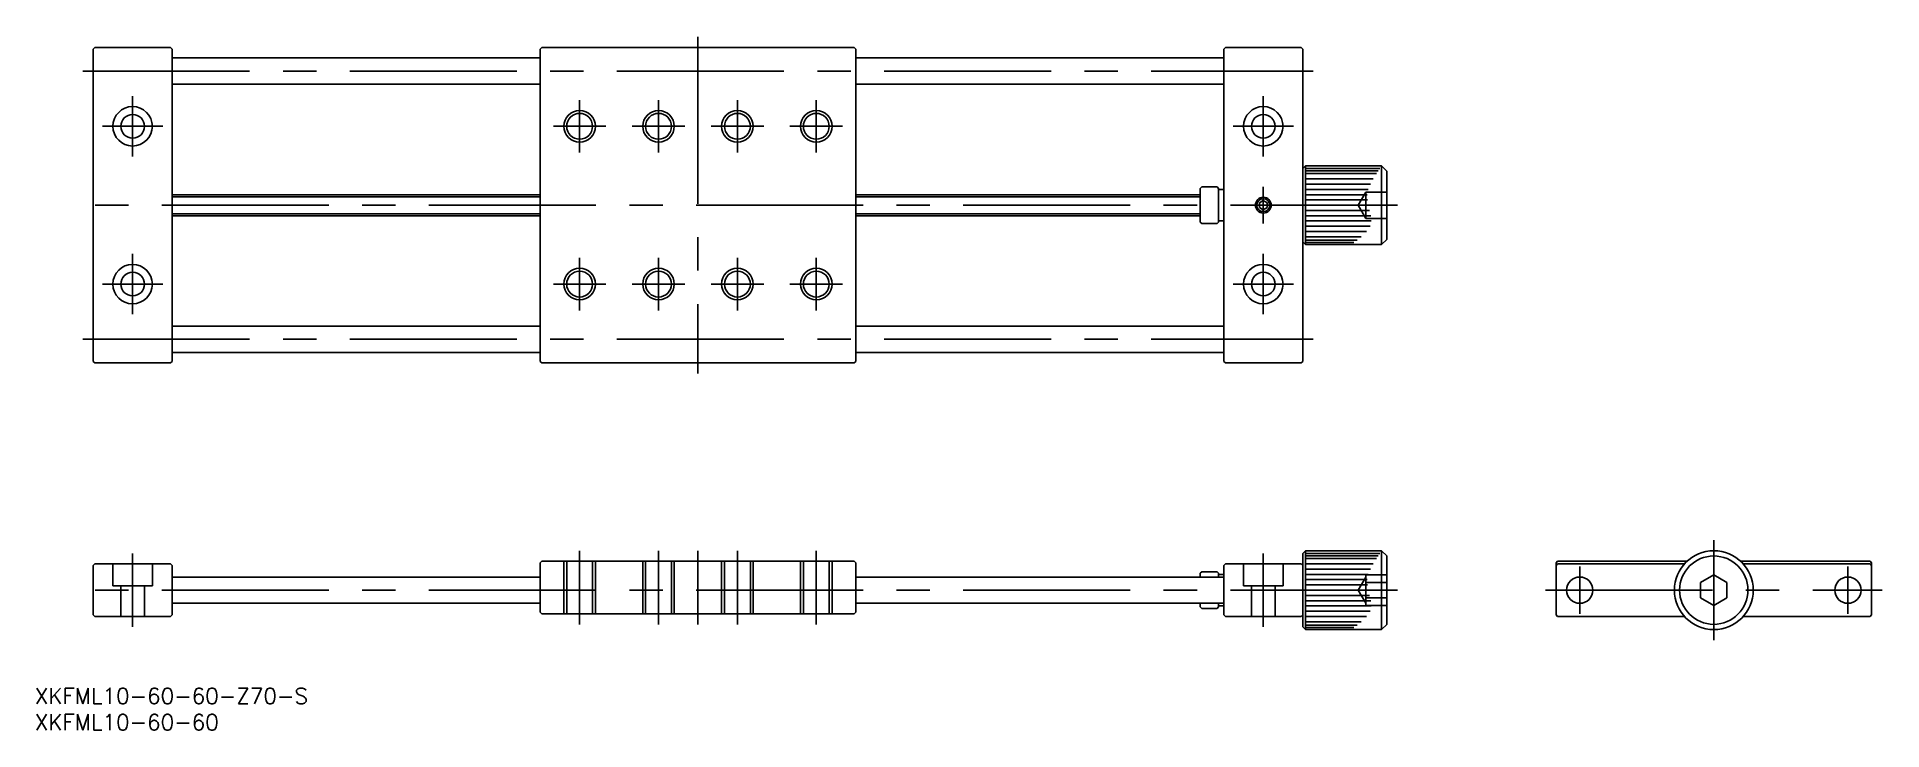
# Model space of a CAD drawing. Extents: x -319 to 32, y -27 to 105.
import ezdxf

# ---------------------------------------------------------------- set-up
doc = ezdxf.new("R2010")
doc.units = 0
doc.linetypes.add('CENTER', pattern=[50.8, 31.75, -6.35, 6.35, -6.35])
doc.linetypes.add('DASHED', pattern=[19.05, 12.7, -6.35])
doc.layers.get('0').update_dxf_attribs({"linetype": 'CONTINUOUS'})
doc.layers.add('CENTER', color=1, linetype='CONTINUOUS')
doc.styles.get("Standard").update_dxf_attribs({"font": 'txt.shx', "height": 3, "bigfont": 'bigfont.shx'})

# ---------------------------------------------------------------- blocks, each defined once
blk = doc.blocks.new('*U2')
at = {"color": 7, "linetype": 'CONTINUOUS'}
blk.add_text('XKFML10-60-60-Z70-S', height=3, dxfattribs=at).set_placement((-319.26, -21.61))
blk = doc.blocks.new('*U3')
at = {"color": 7, "linetype": 'CONTINUOUS'}
blk.add_text('XKFML10-60-60', height=3, dxfattribs=at).set_placement((-319.26, -26.61))

msp = doc.modelspace()

# ---------------------------------------------------------------- linework, layer by layer
at = {"color": 7, "linetype": 'CONTINUOUS'}
for p, q in [((-307.87, 103.21), (-308.17, 102.91)), ((-308.17, 102.91), (-308.17, 43.51)), ((-307.87, 103.21), (-293.47, 103.21)), ((-293.47, 103.21), (-293.17, 102.91)), ((-293.17, 102.91), (-293.17, 43.51)), ((-223.17, 102.91), (-222.87, 103.21)), ((-223.17, 102.91), (-223.17, 43.51)), ((-163.47, 103.21), (-222.87, 103.21)), ((-163.47, 103.21), (-163.17, 102.91)), ((-163.17, 43.51), (-163.17, 102.91)), ((-92.87, 103.21), (-93.17, 102.91)), ((-93.17, 102.91), (-93.17, 43.51)), ((-92.87, 103.21), (-78.47, 103.21)), ((-78.47, 103.21), (-78.17, 102.91)), ((-78.17, 102.91), (-78.17, 43.51)), ((-223.17, 101.21), (-293.17, 101.21)), ((-163.17, 101.21), (-93.17, 101.21)), ((-223.17, 96.21), (-293.17, 96.21)), ((-163.17, 96.21), (-93.17, 96.21)), ((-77.67, 80.71), (-78.17, 80.21)), ((-77.67, 80.71), (-77.67, 65.71)), ((-77.67, 80.71), (-63.17, 80.71)), ((-63.17, 80.71), (-63.17, 65.71)), ((-62.17, 79.71), (-63.17, 80.71)), ((-77.67, 80.21), (-63.51, 80.21)), ((-77.67, 79.75), (-63.82, 79.75)), ((-77.67, 79.21), (-64.16, 79.21)), ((-77.67, 78.21), (-64.77, 78.21)), ((-77.67, 77.21), (-65.31, 77.21)), ((-62.17, 79.71), (-62.17, 66.71)), ((-223.17, 75.21), (-293.17, 75.21)), ((-163.17, 75.21), (-97.67, 75.21)), ((-97.67, 76.41), (-97.37, 76.71)), ((-97.67, 76.41), (-97.67, 70.01)), ((-97.37, 76.71), (-94.47, 76.71)), ((-94.47, 76.71), (-94.17, 76.41)), ((-94.17, 76.41), (-94.17, 70.01)), ((-94.17, 76.21), (-93.17, 76.21)), ((-85.67, 74.08), (-86.42, 73.65)), ((-84.92, 73.65), (-85.67, 74.08)), ((-77.67, 76.21), (-65.73, 76.21)), ((-77.67, 75.21), (-65.91, 75.21)), ((-77.67, 74.21), (-65.88, 74.21)), ((-223.17, 71.21), (-293.17, 71.21)), ((-163.17, 71.21), (-97.67, 71.21)), ((-94.17, 70.21), (-93.17, 70.21)), ((-86.42, 73.65), (-86.42, 72.78)), ((-86.42, 72.78), (-85.67, 72.35)), ((-85.67, 72.35), (-84.92, 72.78)), ((-84.92, 72.78), (-84.92, 73.65)), ((-77.67, 72.21), (-65.45, 72.21)), ((-77.67, 71.21), (-65.23, 71.21)), ((-77.67, 70.21), (-65.14, 70.21)), ((-97.67, 70.01), (-97.37, 69.71)), ((-97.37, 69.71), (-94.47, 69.71)), ((-94.47, 69.71), (-94.17, 70.01)), ((-77.67, 69.21), (-65.35, 69.21)), ((-77.67, 68.21), (-66.03, 68.21)), ((-77.67, 67.21), (-67.05, 67.21)), ((-63.17, 65.71), (-62.17, 66.71)), ((-77.67, 65.71), (-78.17, 66.21)), ((-77.67, 66.58), (-67.82, 66.58)), ((-77.67, 66.11), (-68.44, 66.11)), ((-77.67, 65.71), (-63.17, 65.71)), ((-223.17, 50.21), (-293.17, 50.21)), ((-163.17, 50.21), (-93.17, 50.21)), ((-307.87, 43.21), (-308.17, 43.51)), ((-307.87, 43.21), (-293.47, 43.21)), ((-293.47, 43.21), (-293.17, 43.51)), ((-223.17, 45.21), (-293.17, 45.21)), ((-222.87, 43.21), (-223.17, 43.51)), ((-222.87, 43.21), (-163.47, 43.21)), ((-163.47, 43.21), (-163.17, 43.51)), ((-163.17, 45.21), (-93.17, 45.21)), ((-92.87, 43.21), (-93.17, 43.51)), ((-78.47, 43.21), (-92.87, 43.21)), ((-78.47, 43.21), (-78.17, 43.51)), ((-77.67, 7.5), (-78.17, 7)), ((-77.67, 7.5), (-77.67, -7.5)), ((-77.67, 7.5), (-63.17, 7.5)), ((-63.17, 7.5), (-63.17, -7.5)), ((-62.17, 6.5), (-63.17, 7.5)), ((-308.17, 4.7), (-307.87, 5)), ((-308.17, 4.7), (-308.17, -4.7)), ((-293.47, 5), (-307.87, 5)), ((-293.47, 5), (-293.17, 4.7)), ((-293.17, 4.7), (-293.17, -4.7)), ((-223.17, 5.2), (-222.87, 5.5)), ((-223.17, 5.2), (-223.17, -4.2)), ((-163.47, 5.5), (-222.87, 5.5)), ((-163.47, 5.5), (-163.17, 5.2)), ((-163.17, -4.2), (-163.17, 5.2)), ((-93.17, 4.7), (-92.87, 5)), ((-93.17, 4.7), (-93.17, -4.7)), ((-92.87, 5), (-78.47, 5)), ((-78.17, 4.7), (-78.47, 5)), ((-78.17, 7), (-78.17, -7)), ((-78.17, 4.7), (-78.17, -4.7)), ((-77.67, 7), (-63.51, 7)), ((-77.67, 6.54), (-63.82, 6.54)), ((-77.67, 6), (-64.16, 6)), ((-77.67, 5), (-64.77, 5)), ((-77.67, 4), (-65.31, 4)), ((-62.17, 6.5), (-62.17, -6.5)), ((-29.7, 5.5), (-30, 5.2)), ((-30, 5.2), (-30, -4.5)), ((-29.7, 5), (-30, 4.7)), ((-30, 4.7), (-30, -4.7)), ((-29.7, 5.5), (-5.1, 5.5)), ((-29.7, 5), (-5.59, 5)), ((5.1, 5.5), (29.7, 5.5)), ((5.59, 5), (29.7, 5)), ((29.7, 5.5), (30, 5.2)), ((29.7, 5), (30, 4.7)), ((30, 5.2), (30, -4.5)), ((30, 4.7), (30, -4.7)), ((-223.17, 2.5), (-293.17, 2.5)), ((-163.17, 2.5), (-93.17, 2.5)), ((-97.67, 3.2), (-97.37, 3.5)), ((-97.67, 3.2), (-97.67, 2.5)), ((-97.37, 3.5), (-94.47, 3.5)), ((-94.47, 3.5), (-94.17, 3.2)), ((-94.17, 3.2), (-94.17, 2.5)), ((-94.17, 3), (-93.17, 3)), ((-77.67, 3), (-65.73, 3)), ((-77.67, 2), (-65.91, 2)), ((-77.67, 1), (-65.88, 1)), ((0, 2.89), (-2.5, 1.44)), ((-2.5, 1.44), (-2.5, -1.44)), ((2.5, 1.44), (0, 2.89)), ((2.5, -1.44), (2.5, 1.44)), ((-293.17, -2.5), (-223.17, -2.5)), ((-93.17, -2.5), (-163.17, -2.5)), ((-97.67, -2.5), (-97.67, -3.2)), ((-97.37, -3.5), (-97.67, -3.2)), ((-97.37, -3.5), (-94.47, -3.5)), ((-94.47, -3.5), (-94.17, -3.2)), ((-94.17, -2.5), (-94.17, -3.2)), ((-94.17, -3), (-93.17, -3)), ((-77.67, -1), (-65.45, -1)), ((-77.67, -2), (-65.23, -2)), ((-77.67, -3), (-65.14, -3)), ((-2.5, -1.44), (0, -2.89)), ((0, -2.89), (2.5, -1.44)), ((-307.87, -5), (-308.17, -4.7)), ((-307.87, -5), (-293.47, -5)), ((-293.47, -5), (-293.17, -4.7)), ((-222.87, -4.5), (-223.17, -4.2)), ((-222.87, -4.5), (-163.47, -4.5)), ((-163.47, -4.5), (-163.17, -4.2)), ((-92.87, -5), (-93.17, -4.7)), ((-92.87, -5), (-78.47, -5)), ((-78.47, -5), (-78.17, -4.7)), ((-78.17, -7), (-77.67, -7.5)), ((-77.67, -4), (-65.35, -4)), ((-77.67, -5), (-66.03, -5)), ((-77.67, -6), (-67.05, -6)), ((-77.67, -6.64), (-67.82, -6.64)), ((-63.17, -7.5), (-62.17, -6.5)), ((-29.7, -5), (-30, -4.7)), ((-29.7, -5), (-5.59, -5)), ((5.59, -5), (29.7, -5)), ((29.7, -5), (30, -4.7)), ((-77.67, -7.11), (-68.44, -7.11)), ((-77.67, -7.5), (-63.17, -7.5))]:
    msp.add_line(p, q, dxfattribs=at)
at = {"color": 3, "linetype": 'CONTINUOUS'}
for p, q in [((-223.17, 74.83), (-293.17, 74.83)), ((-97.67, 74.83), (-163.17, 74.83)), ((-223.17, 71.59), (-293.17, 71.59)), ((-97.67, 71.59), (-163.17, 71.59))]:
    msp.add_line(p, q, dxfattribs=at)
at = {"color": 3, "linetype": 'DASHED'}
for p, q in [((-66.17, 75.71), (-67.61, 73.21)), ((-66.17, 75.71), (-66.17, 70.71)), ((-62.17, 75.71), (-66.17, 75.71)), ((-66.17, 70.71), (-67.61, 73.21)), ((-62.17, 73.21), (-66.17, 73.21)), ((-66.17, 70.71), (-62.17, 70.71)), ((-304.42, 5), (-304.42, 0.8)), ((-296.92, 0.8), (-296.92, 5)), ((-218.67, 5.5), (-218.67, -4.5)), ((-218.13, 5.5), (-218.13, -4.5)), ((-213.21, 5.5), (-213.21, -4.5)), ((-212.67, 5.5), (-212.67, -4.5)), ((-203.67, 5.5), (-203.67, -4.5)), ((-203.13, 5.5), (-203.13, -4.5)), ((-198.21, 5.5), (-198.21, -4.5)), ((-197.67, 5.5), (-197.67, -4.5)), ((-188.67, 5.5), (-188.67, -4.5)), ((-188.13, 5.5), (-188.13, -4.5)), ((-183.21, 5.5), (-183.21, -4.5)), ((-182.67, 5.5), (-182.67, -4.5)), ((-173.67, 5.5), (-173.67, -4.5)), ((-173.13, 5.5), (-173.13, -4.5)), ((-168.21, 5.5), (-168.21, -4.5)), ((-167.67, 5.5), (-167.67, -4.5)), ((-89.42, 5), (-89.42, 0.8)), ((-81.92, 0.8), (-81.92, 5)), ((-304.42, 0.8), (-296.92, 0.8)), ((-302.92, 0.8), (-302.92, -5)), ((-298.42, 0.8), (-298.42, -5)), ((-89.42, 0.8), (-81.92, 0.8)), ((-87.92, 0.8), (-87.92, -5)), ((-83.42, 0.8), (-83.42, -5)), ((-66.17, 2.5), (-67.61, 0)), ((-66.17, -2.5), (-67.61, 0)), ((-66.17, 2.89), (-66.17, -2.89)), ((-66.17, 2.89), (-62.17, 2.89)), ((-66.17, 1.44), (-62.17, 1.44)), ((-62.17, -1.44), (-66.17, -1.44)), ((-66.17, -2.89), (-62.17, -2.89))]:
    msp.add_line(p, q, dxfattribs=at)
at = {"color": 7, "linetype": 'CONTINUOUS'}
for centre, radius in [((-300.67, 88.21), 3.75), ((-85.67, 88.21), 3.75), ((-300.67, 88.21), 2.25), ((-215.67, 88.21), 2.46), ((-200.67, 88.21), 2.46), ((-185.67, 88.21), 2.46), ((-170.67, 88.21), 2.46), ((-85.67, 88.21), 2.25), ((-85.67, 73.21), 1.23), ((-300.67, 58.21), 3.75), ((-300.67, 58.21), 2.25), ((-215.67, 58.21), 2.46), ((-200.67, 58.21), 2.46), ((-185.67, 58.21), 2.46), ((-170.67, 58.21), 2.46), ((-85.67, 58.21), 3.75), ((-85.67, 58.21), 2.25), ((0, 0), 7.5), ((0, 0), 6.5), ((-25.5, 0), 2.5), ((-25.5, 0), 2.5), ((25.5, 0), 2.5)]:
    msp.add_circle(centre, radius, dxfattribs=at)
at = {"color": 3, "linetype": 'CONTINUOUS'}
for centre, radius in [((-215.67, 88.21), 3), ((-200.67, 88.21), 3), ((-185.67, 88.21), 3), ((-170.67, 88.21), 3), ((-85.67, 73.21), 1.5), ((-215.67, 58.21), 3), ((-200.67, 58.21), 3), ((-185.67, 58.21), 3), ((-170.67, 58.21), 3)]:
    msp.add_circle(centre, radius, dxfattribs=at)
at = {"layer": 'CENTER', "color": 1, "linetype": 'CENTER'}
for p, q in [((-193.17, 105.21), (-193.17, 41.21)), ((-310.17, 98.71), (-76.17, 98.71)), ((-300.67, 93.96), (-300.67, 82.46)), ((-215.67, 93.21), (-215.67, 83.21)), ((-200.67, 93.21), (-200.67, 83.21)), ((-185.67, 93.21), (-185.67, 83.21)), ((-170.67, 93.21), (-170.67, 83.21)), ((-85.67, 93.96), (-85.67, 82.46)), ((-294.92, 88.21), (-306.42, 88.21)), ((-220.67, 88.21), (-210.67, 88.21)), ((-205.67, 88.21), (-195.67, 88.21)), ((-190.67, 88.21), (-180.67, 88.21)), ((-175.67, 88.21), (-165.67, 88.21)), ((-79.92, 88.21), (-91.42, 88.21)), ((-85.67, 76.71), (-85.67, 69.71)), ((-60.17, 73.21), (-310.17, 73.21)), ((-300.67, 63.96), (-300.67, 52.46)), ((-215.67, 63.21), (-215.67, 53.21)), ((-200.67, 63.21), (-200.67, 53.21)), ((-185.67, 63.21), (-185.67, 53.21)), ((-170.67, 63.21), (-170.67, 53.21)), ((-85.67, 63.96), (-85.67, 52.46)), ((-294.92, 58.21), (-306.42, 58.21)), ((-220.67, 58.21), (-210.67, 58.21)), ((-205.67, 58.21), (-195.67, 58.21)), ((-190.67, 58.21), (-180.67, 58.21)), ((-175.67, 58.21), (-165.67, 58.21)), ((-79.92, 58.21), (-91.42, 58.21)), ((-310.17, 47.71), (-76.17, 47.71)), ((-215.67, 7.5), (-215.67, -6.5)), ((-200.67, 7.5), (-200.67, -6.5)), ((-193.17, 7.5), (-193.17, -6.5)), ((-185.67, 7.5), (-185.67, -6.5)), ((-170.67, 7.5), (-170.67, -6.5)), ((0, 9.5), (0, -9.5)), ((-300.67, 7), (-300.67, -7)), ((-85.67, 7), (-85.67, -7)), ((-25.5, 4.5), (-25.5, -4.5)), ((25.5, 4.5), (25.5, -4.5)), ((-60.17, 0), (-310.17, 0)), ((-32, 0), (32, 0))]:
    msp.add_line(p, q, dxfattribs=at)

# ---------------------------------------------------------------- block references
at = {"color": 7, "linetype": 'CONTINUOUS'}
for name in ['*U2', '*U3']:
    msp.add_blockref(name, (0, 0), dxfattribs=at)

doc.saveas('drawing.dxf')
